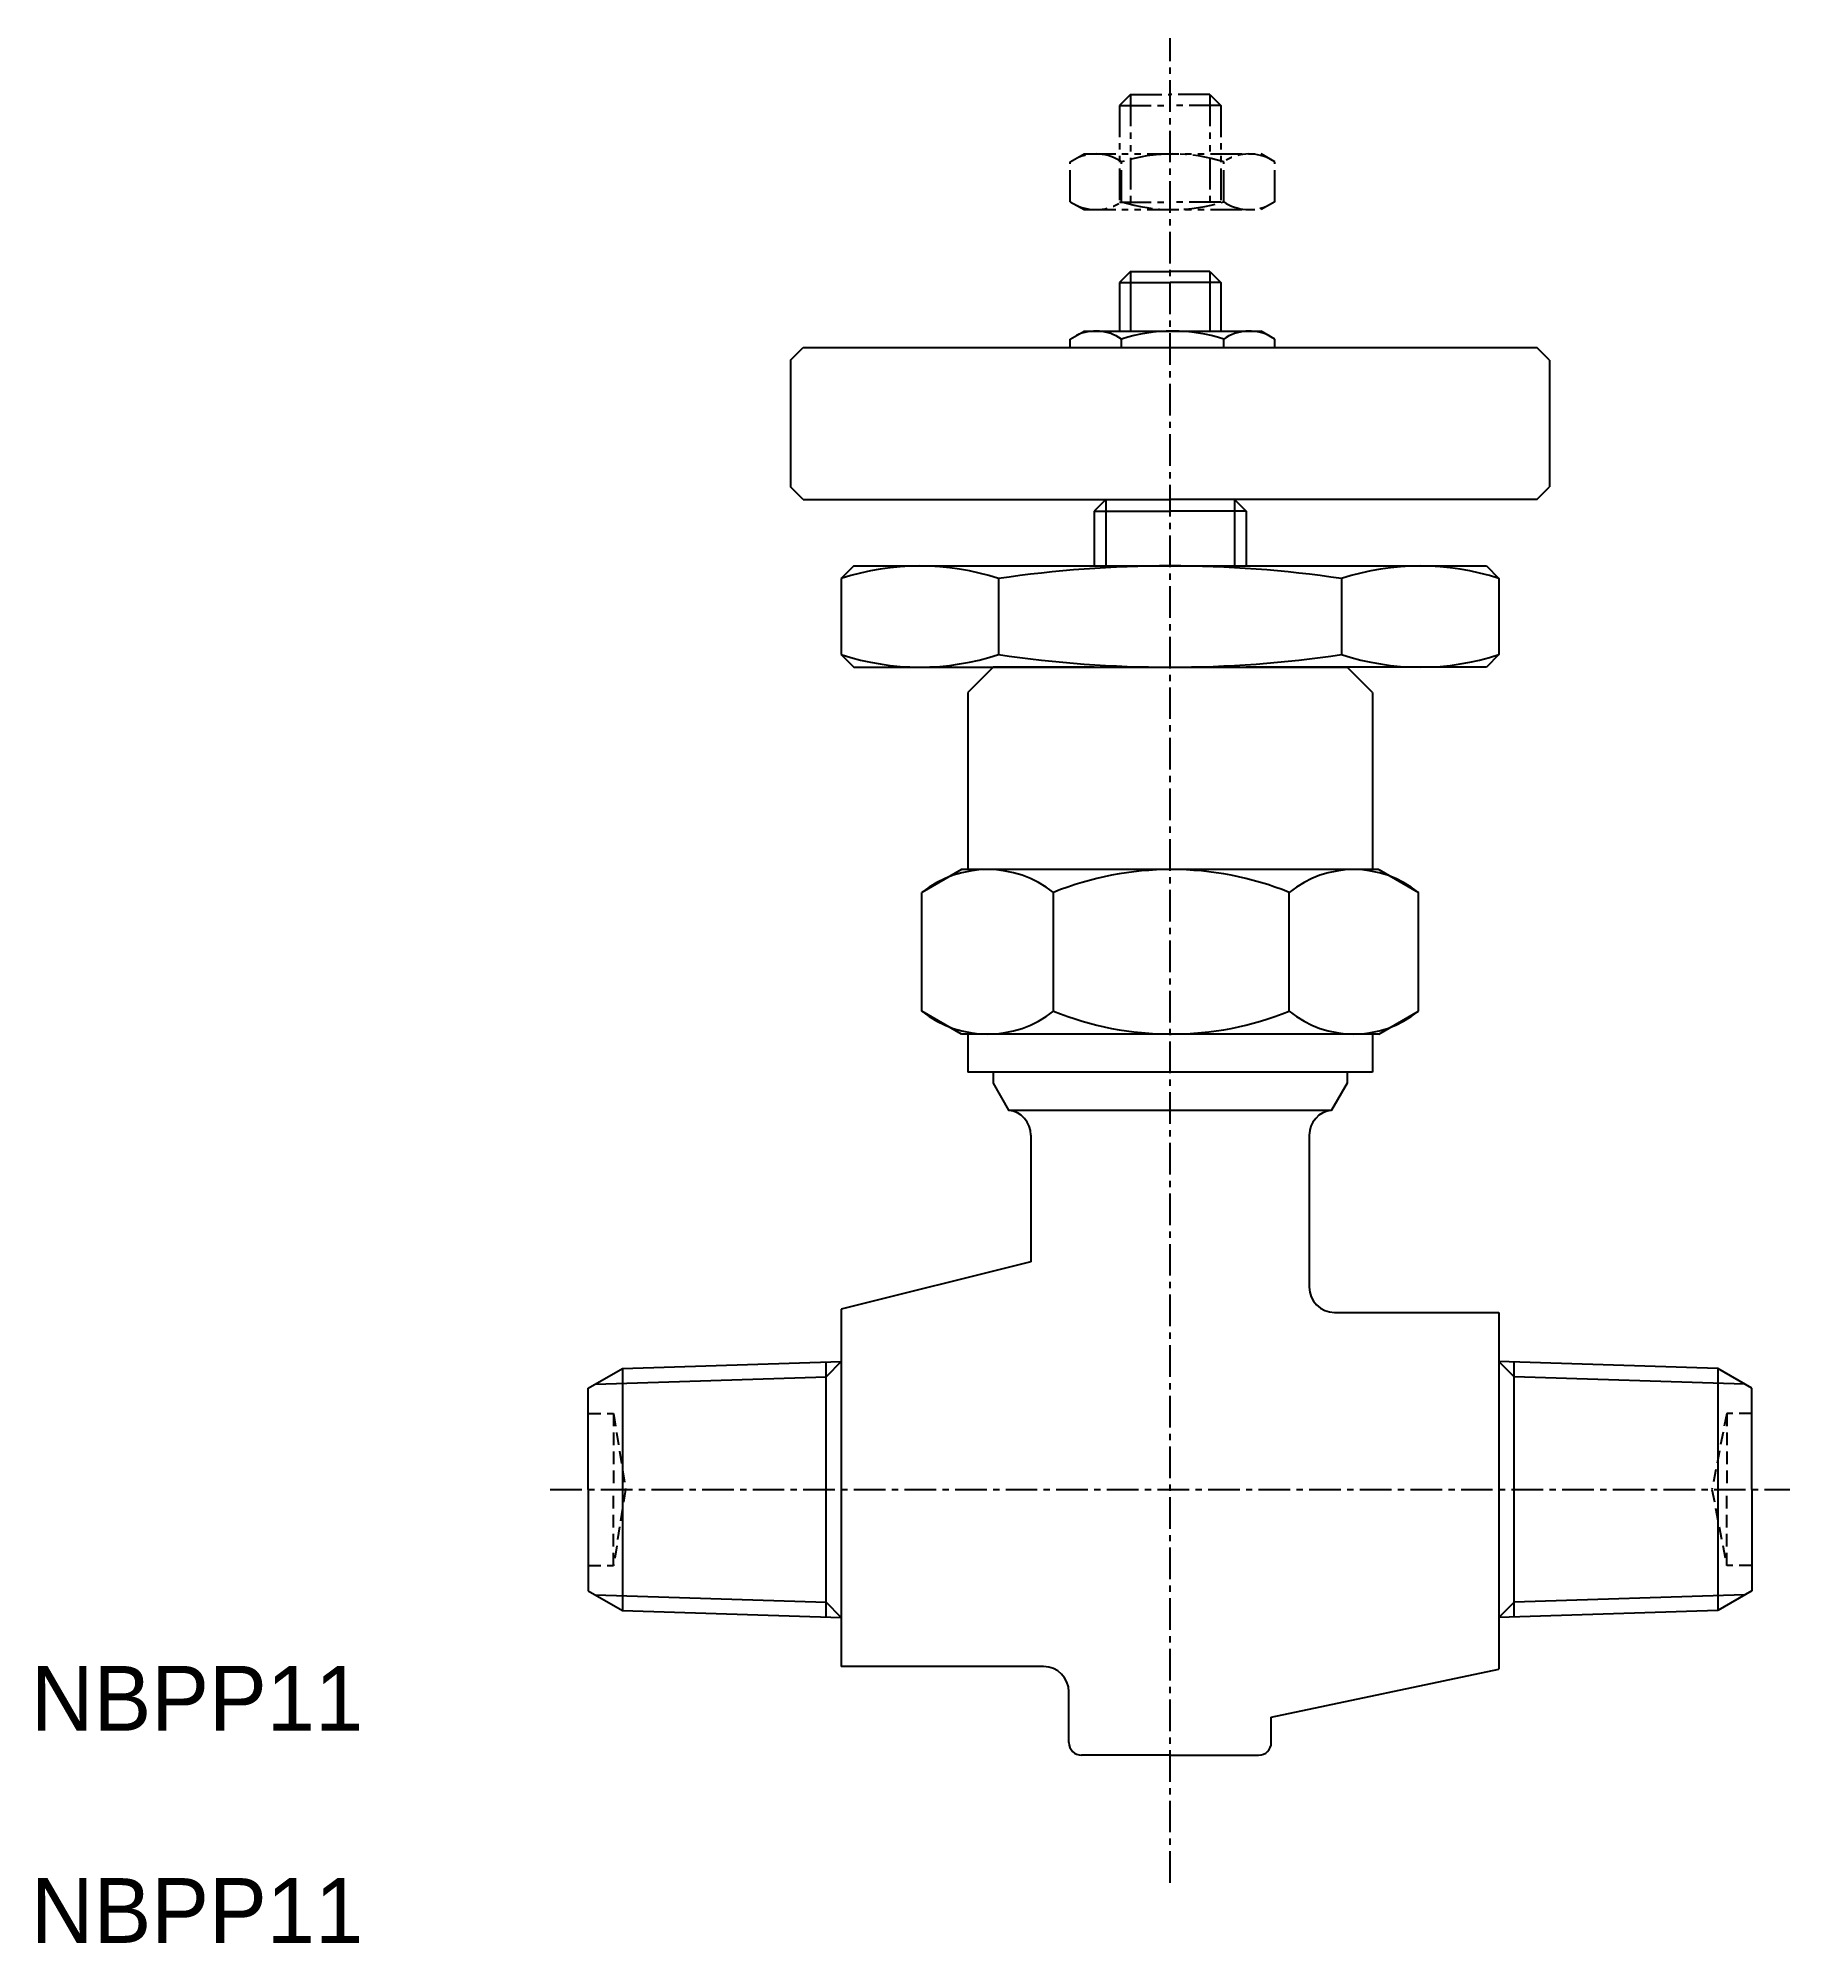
# Model space of a CAD drawing. Extents: x 261.7 to 330.9, y 392.6 to 467.9.
import ezdxf

# ---------------------------------------------------------------- set-up
doc = ezdxf.new("R2010")
doc.units = 0
for name, pattern in [('CENTER', [2, 1.25, -0.25, 0.25, -0.25]), ('DASHED', [0.75, 0.5, -0.25]), ('PHANTOM', [2.5, 1.25, -0.25, 0.25, -0.25, 0.25, -0.25])]:
    doc.linetypes.add(name, pattern=pattern)
doc.layers.get('0').update_dxf_attribs({"linetype": 'CONTINUOUS'})
doc.layers.add('CENTER', color=1, linetype='CENTER')

msp = doc.modelspace()

# ---------------------------------------------------------------- linework, layer by layer
at = {"color": 3, "linetype": 'PHANTOM'}
for p, q in [((304.873, 465.651), (304.444, 465.222)), ((304.873, 465.651), (304.444, 465.222)), ((304.873, 465.651), (306.444, 465.651)), ((304.873, 465.651), (306.444, 465.651)), ((304.873, 465.651), (304.873, 463.301)), ((304.873, 465.651), (304.873, 461.395)), ((308.014, 465.651), (306.444, 465.651)), ((308.014, 465.651), (306.444, 465.651)), ((308.014, 465.651), (308.444, 465.222)), ((308.014, 465.651), (308.444, 465.222)), ((308.014, 465.651), (308.014, 463.301)), ((308.014, 465.651), (308.014, 461.395)), ((304.444, 465.222), (306.444, 465.222)), ((304.444, 465.222), (306.444, 465.222)), ((304.444, 465.222), (304.444, 463.301)), ((304.444, 465.222), (304.444, 461.395)), ((308.444, 465.222), (306.444, 465.222)), ((308.444, 465.222), (306.444, 465.222)), ((308.444, 465.222), (308.444, 463.301)), ((308.444, 465.222), (308.444, 461.395)), ((302.499, 462.988), (303.042, 463.301)), ((302.499, 461.415), (302.499, 462.988)), ((303.042, 463.301), (310.042, 463.301)), ((304.52, 461.415), (304.52, 462.988)), ((308.563, 461.415), (308.563, 462.988)), ((310.584, 462.988), (310.042, 463.301)), ((310.584, 461.415), (310.584, 462.988)), ((302.499, 461.415), (303.042, 461.101)), ((303.042, 461.101), (310.042, 461.101)), ((304.444, 461.395), (306.444, 461.395)), ((308.444, 461.395), (306.444, 461.395)), ((310.584, 461.415), (310.042, 461.101))]:
    msp.add_line(p, q, dxfattribs=at)
at = {"color": 7, "linetype": 'CONTINUOUS'}
for p, q in [((304.873, 458.651), (304.444, 458.222)), ((304.873, 458.651), (304.444, 458.222)), ((304.873, 458.651), (304.873, 456.301)), ((304.873, 458.651), (306.444, 458.651)), ((304.873, 458.651), (306.444, 458.651)), ((308.014, 458.651), (306.444, 458.651)), ((308.014, 458.651), (306.444, 458.651)), ((308.014, 458.651), (308.014, 456.301)), ((308.014, 458.651), (308.444, 458.222)), ((308.014, 458.651), (308.444, 458.222)), ((304.444, 458.222), (304.444, 456.301)), ((304.444, 458.222), (306.444, 458.222)), ((304.444, 458.222), (306.444, 458.222)), ((308.444, 458.222), (306.444, 458.222)), ((308.444, 458.222), (306.444, 458.222)), ((308.444, 458.222), (308.444, 456.301)), ((302.499, 455.988), (303.042, 456.301)), ((303.042, 456.301), (310.042, 456.301)), ((310.584, 455.988), (310.042, 456.301)), ((291.444, 455.151), (291.944, 455.651)), ((291.944, 455.651), (320.944, 455.651)), ((302.499, 455.651), (302.499, 455.988)), ((304.52, 455.651), (304.52, 455.988)), ((308.563, 455.651), (308.563, 455.988)), ((310.584, 455.651), (310.584, 455.988)), ((321.444, 455.151), (320.944, 455.651)), ((291.444, 455.151), (291.444, 450.151)), ((321.444, 455.151), (321.444, 450.151)), ((291.944, 449.651), (291.444, 450.151)), ((291.944, 449.651), (303.969, 449.651)), ((303.904, 449.651), (303.444, 449.191)), ((303.904, 449.651), (306.444, 449.651)), ((303.904, 449.651), (306.444, 449.651)), ((303.944, 449.651), (306.444, 449.651)), ((303.944, 449.651), (306.444, 449.651)), ((308.984, 449.651), (306.444, 449.651)), ((308.944, 449.651), (306.444, 449.651)), ((308.984, 449.651), (306.444, 449.651)), ((308.944, 449.651), (306.444, 449.651)), ((320.944, 449.651), (308.944, 449.651)), ((308.984, 449.651), (309.444, 449.191)), ((320.944, 449.651), (321.444, 450.151)), ((303.444, 449.191), (303.444, 447.02)), ((303.444, 449.191), (306.444, 449.191)), ((309.444, 449.191), (306.444, 449.191)), ((309.444, 449.191), (309.444, 447.02)), ((293.944, 447.02), (293.444, 446.52)), ((293.444, 446.52), (293.444, 443.52)), ((293.944, 447.02), (318.944, 447.02)), ((299.665, 446.52), (299.665, 443.52)), ((313.223, 446.52), (313.223, 443.52)), ((318.944, 447.02), (319.444, 446.52)), ((319.444, 446.52), (319.444, 443.52)), ((293.444, 443.52), (293.944, 443.02)), ((319.444, 443.52), (318.944, 443.02)), ((293.944, 443.02), (313.444, 443.02)), ((299.444, 443.02), (298.444, 442.02)), ((303.444, 443.02), (299.444, 443.02)), ((318.944, 443.02), (309.444, 443.02)), ((314.444, 442.02), (313.444, 443.02)), ((298.444, 442.02), (298.444, 435.02)), ((314.444, 442.02), (314.444, 435.02)), ((298.194, 435.02), (296.629, 434.117)), ((314.694, 435.02), (298.194, 435.02)), ((314.694, 435.02), (316.259, 434.117)), ((296.629, 429.424), (296.629, 434.117)), ((301.836, 429.424), (301.836, 434.117)), ((311.151, 429.424), (311.151, 434.117)), ((316.259, 429.424), (316.259, 434.117)), ((298.194, 428.52), (296.629, 429.424)), ((314.694, 428.52), (316.259, 429.424)), ((314.694, 428.52), (298.194, 428.52)), ((298.444, 428.52), (298.444, 427.02)), ((314.444, 428.52), (314.444, 427.02)), ((314.444, 427.02), (298.444, 427.02)), ((299.444, 427.02), (299.444, 426.583)), ((313.444, 427.02), (313.444, 426.583)), ((299.444, 426.583), (300.057, 425.514)), ((313.444, 426.583), (312.83, 425.514)), ((300.057, 425.514), (312.83, 425.514)), ((300.944, 424.52), (300.944, 419.52)), ((311.944, 424.52), (311.944, 418.52)), ((300.944, 419.52), (293.444, 417.645)), ((293.444, 417.645), (293.444, 403.52)), ((312.944, 417.52), (319.444, 417.52)), ((319.444, 417.52), (319.444, 403.415)), ((284.799, 415.302), (293.444, 415.573)), ((292.844, 405.486), (292.844, 415.554)), ((328.089, 415.302), (319.444, 415.573)), ((320.044, 405.486), (320.044, 415.554)), ((283.444, 414.52), (284.799, 415.302)), ((284.799, 415.302), (284.799, 405.738)), ((328.089, 415.302), (328.089, 405.738)), ((329.444, 414.52), (328.089, 415.302)), ((283.444, 410.52), (283.444, 414.52)), ((329.444, 410.52), (329.444, 414.52)), ((283.444, 410.52), (283.444, 406.52)), ((329.444, 410.52), (329.444, 406.52)), ((283.444, 406.52), (284.799, 405.738)), ((329.444, 406.52), (328.089, 405.738)), ((284.799, 405.738), (293.444, 405.468)), ((328.089, 405.738), (319.444, 405.468)), ((301.444, 403.52), (293.444, 403.52)), ((310.444, 401.52), (319.444, 403.415)), ((302.444, 400.52), (302.444, 402.52)), ((310.444, 400.52), (310.444, 401.52)), ((306.444, 400.02), (302.944, 400.02)), ((306.444, 400.02), (309.944, 400.02))]:
    msp.add_line(p, q, dxfattribs=at)
at = {"color": 3, "linetype": 'CONTINUOUS'}
for p, q in [((304.873, 458.651), (304.873, 456.301)), ((308.014, 458.651), (308.014, 456.301)), ((303.904, 449.651), (303.904, 447.02)), ((308.984, 449.651), (308.984, 447.02)), ((293.444, 415.573), (292.844, 414.973)), ((319.444, 415.573), (320.044, 414.973)), ((283.735, 414.688), (292.844, 414.973)), ((329.153, 414.688), (320.044, 414.973)), ((283.735, 406.352), (292.844, 406.067)), ((293.444, 405.468), (292.844, 406.067)), ((319.444, 405.468), (320.044, 406.067)), ((329.153, 406.352), (320.044, 406.067))]:
    msp.add_line(p, q, dxfattribs=at)
at = {"color": 3, "linetype": 'DASHED'}
for p, q in [((283.444, 413.52), (284.444, 413.52)), ((284.444, 413.52), (284.444, 410.52)), ((284.444, 413.52), (284.919, 410.52)), ((328.444, 413.52), (327.861, 410.52)), ((328.444, 413.52), (328.444, 410.52)), ((329.444, 413.52), (328.444, 413.52)), ((284.444, 407.52), (284.444, 410.52)), ((284.919, 410.52), (284.444, 407.52)), ((327.861, 410.52), (328.444, 407.52)), ((328.444, 407.52), (328.444, 410.52)), ((283.444, 407.52), (284.444, 407.52)), ((329.444, 407.52), (328.444, 407.52))]:
    msp.add_line(p, q, dxfattribs=at)
at = {"color": 3, "linetype": 'PHANTOM'}
for centre, radius, start, end in [((303.51, 461.514), 1.787, 55.56153, 115.56153), ((306.542, 456.623), 6.678, 72.38303, 107.61697), ((309.574, 461.514), 1.787, 64.43847, 124.43847), ((303.51, 462.888), 1.787, 244.43847, 304.43847), ((306.542, 467.78), 6.678, 252.38303, 287.61697), ((309.574, 462.888), 1.787, 235.56153, 295.56153)]:
    msp.add_arc(centre, radius, start, end, dxfattribs=at)
at = {"color": 7, "linetype": 'CONTINUOUS'}
for centre, radius, start, end in [((303.51, 454.514), 1.787, 55.56153, 115.56153), ((306.542, 449.623), 6.678, 72.38303, 107.61697), ((309.574, 454.514), 1.787, 64.43847, 124.43847), ((296.554, 437.095), 9.925, 71.73612, 108.26388), ((306.444, 400.894), 46.127, 81.5489, 98.4511), ((316.333, 437.095), 9.925, 71.73612, 108.26388), ((296.554, 452.945), 9.925, 251.73612, 288.26388), ((306.444, 489.146), 46.127, 261.5489, 278.4511), ((316.333, 452.945), 9.925, 251.73612, 288.26388), ((299.233, 430.817), 4.203, 51.7253, 128.2747), ((306.494, 422.566), 12.455, 68.04017, 111.95983), ((313.705, 430.959), 4.061, 51.03189, 128.96811), ((299.233, 432.723), 4.203, 231.7253, 308.2747), ((306.494, 440.975), 12.455, 248.04017, 291.95983), ((313.705, 432.581), 4.061, 231.03189, 308.96811), ((299.944, 424.52), 1, 0, 83.48663), ((312.944, 424.52), 1, 96.51337, 180), ((312.944, 418.52), 1, 180, 270), ((301.444, 402.52), 1, 0, 90), ((302.944, 400.52), 0.5, 180, 270), ((309.944, 400.52), 0.5, 270, 0)]:
    msp.add_arc(centre, radius, start, end, dxfattribs=at)
at = {"layer": 'CENTER', "color": 1, "linetype": 'CENTER'}
for p, q in [((306.444, 394.972), (306.444, 467.881)), ((281.944, 410.52), (330.944, 410.52))]:
    msp.add_line(p, q, dxfattribs=at)

# ---------------------------------------------------------------- texts
at = {"color": 7, "linetype": 'CONTINUOUS'}
for p in [(261.416, 400.987), (261.416, 392.602)]:
    msp.add_text('NBPP11', height=2.5597, dxfattribs=at).set_placement(p)

doc.saveas('drawing.dxf')
